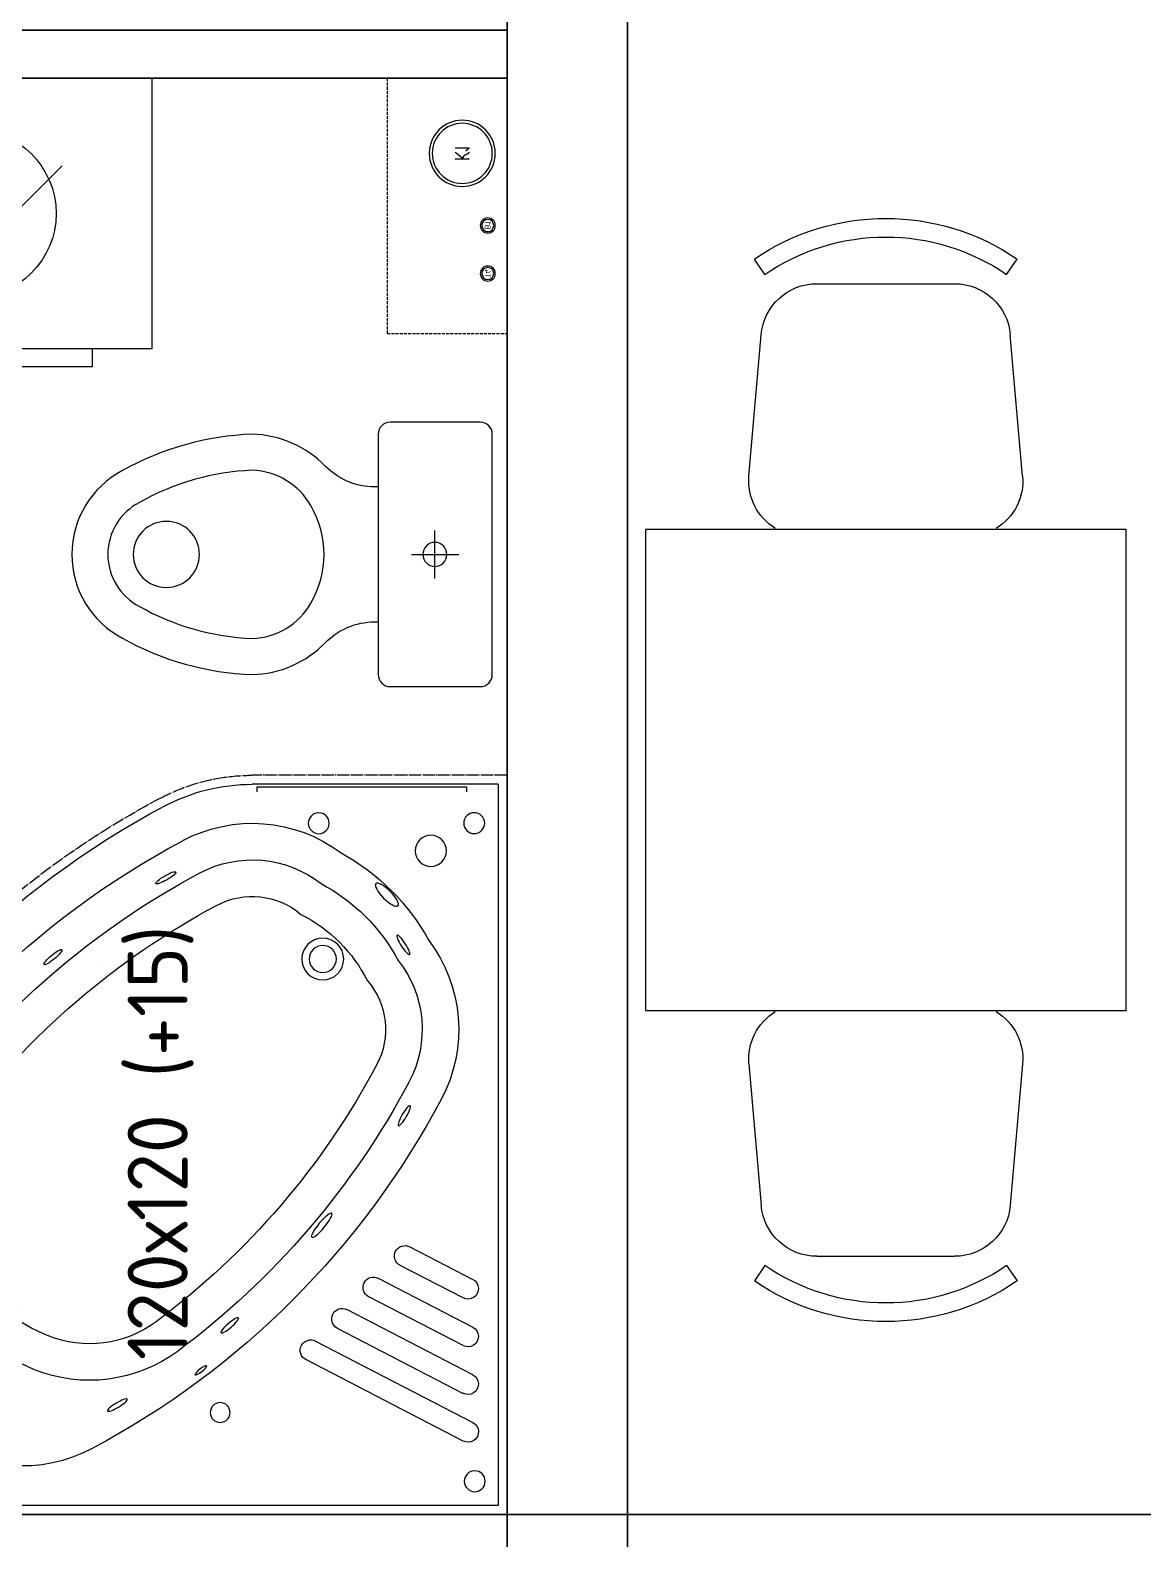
# Model space of a CAD drawing. Header units: millimetres. Extents: x 0 to 145404, y 0 to 194550.
# Drawn here: x 79581 to 81433, y 60705 to 63216 of the extents above; entities that cross this region are included whole.
import ezdxf
from ezdxf.enums import TextEntityAlignment as Align

# ---------------------------------------------------------------- set-up
doc = ezdxf.new("R2010")
doc.units = ezdxf.units.MM
for name, pattern in [('ACAD_ISO02W100', [15, 12, -3]), ('DASHED', [7, 5, -2, 0]), ('ГОСТ 2.303 5', [24, 20, -1.5, 1, -1.5])]:
    doc.linetypes.add(name, pattern=pattern)
for name, color, linetype, lineweight in [('АР - ВК', 126, 'Continuous', 13), ('АР - Монолит', 56, 'Continuous', 30), ('АР - Наружная стена', 144, 'Continuous', 30), ('АР - Перегородки 80', 32, 'Continuous', 30), ('АР - Сантехника', 150, 'Continuous', 9)]:
    doc.layers.add(name, color=color, linetype=linetype, lineweight=lineweight)
doc.layers.add('АР - мебель', color=7, linetype='Continuous', lineweight=9, true_color=0x787878)
doc.styles.add('GOST-2.304_Type-B', font='GOST Common.ttf')
doc.styles.add('ГОСТ 2.304', font='CS_Gost2304.shx')

# ---------------------------------------------------------------- blocks, each defined once
blk = doc.blocks.new('Ванна 120 х 120 (+15)')
at = {"layer": 'АР - Сантехника', "linetype": 'ГОСТ 2.303 5'}
for p, q in [((446.4, 1230), (0, 1230)), ((0, 0), (0, 1230)), ((1230, 0), (1230, 424.6)), ((1230, 0), (0, 0))]:
    blk.add_line(p, q, dxfattribs=at)
at = {"layer": 'АР - Сантехника'}
for p, q in [((446.4, 1215), (15, 1215)), ((15, 15), (15, 1215)), ((414.9, 1211.4), (67.1, 1211.4)), ((67.1, 1211.4), (67.2, 1202.7)), ((414.9, 1202.7), (414.9, 1211.4)), ((15, 32.4), (15, 1198.3)), ((339.3, 807.1), (339.3, 807.1)), ((910.2, 675.1), (910.2, 675.1)), ((1202.3, 416.2), (1211, 416.2)), ((1211, 416.2), (1211, 68.2)), ((1215, 15), (1215, 424.6)), ((122.1, 73.3), (257.5, 335.3)), ((288.4, 319.3), (153, 57.3)), ((309.8, 283), (201.4, 73.4)), ((232.3, 57.4), (340.7, 267)), ((280.8, 73.5), (362.1, 230.8)), ((393, 214.8), (311.7, 57.5)), ((360.1, 73.5), (414.4, 178.5)), ((445.3, 162.5), (391, 57.5)), ((1211, 68.2), (1202.3, 68.2)), ((1215, 15), (15, 15))]:
    blk.add_line(p, q, dxfattribs=at)
at = {"layer": 'АР - Сантехника', "extrusion": (0, 0, -1)}
for centre, major_axis, ratio, start_param, end_param in [((423.7, 904.5), (102.7, 294.2), 0.990411, -0.265278, 0.153152), ((423.7, 904.5), (102.7, 294.2), 0.990411, -0.265278, 0.153152), ((54.2, 1150.5), (0, 17.4), 0.99914, 1.570796326753293, 7.85398163393288), ((423.7, 904.5), (-0.2, 246.3), 0.99914, -0.644252, 0.488619), ((423.7, 904.5), (-0.2, 246.3), 0.99914, -0.644252, 0.488619), ((312.8, 1150.7), (0, 17.4), 0.99914, 1.570796326753293, 7.85398163393288), ((-120.1, -121.4), (-1.2, 1472.9), 0.99914, 0.488619, 1.082177), ((-120.1, -121.4), (-1.2, 1472.9), 0.99914, 0.488619, 1.082177), ((-120.1, -121.4), (-1.2, 1407.6), 0.99914, 0.488619, 1.082177), ((-120.1, -121.4), (-1.2, 1407.6), 0.99914, 0.488619, 1.082177), ((454.9, 776.1), (-0.3, 371.3), 0.99914, -1.067691, -0.503105), ((454.9, 776.1), (-0.3, 371.3), 0.99914, -1.067691, -0.503105), ((535.6, 761.9), (-0.2, 246.3), 0.99914, -0.386918, 0.63974), ((581.3, 649.8), (-0.3, 367.4), 0.99914, -1.183878, -0.386918), ((326.6, 807.1), (-0.2, 246.3), 0.99914, 4.22377, 5.35664), ((326.6, 807.1), (-0.2, 246.3), 0.99914, 4.22377, 5.35664), ((535.6, 761.9), (-0.2, 185.4), 0.99914, -0.386918, 0.63974), ((-120.1, -121.4), (-1.1, 1346.7), 0.99914, 0.63974, 1.082177), ((581.3, 649.8), (-0.3, 306.5), 0.99914, -1.183878, -0.386918), ((-120.1, -121.4), (-1.1, 1285.8), 0.99914, 0.63974, 1.082177), ((873.6, 874.7), (0, 17.4), 0.99914, 1.57079632687496, 7.853981634054546), ((469.2, 695.4), (-0.2, 246.3), 0.99914, 4.072649, 5.099307), ((469.2, 695.4), (-0.2, 185.4), 0.99914, 4.072649, 5.099307), ((1350.7, 1353.1), (-1.2, 1407.6), 0.99914, 3.630212, 4.22377), ((1350.7, 1353.1), (-1.2, 1407.6), 0.99914, 3.630212, 4.22377), ((181.8, 649.2), (-9.8, 16.5), 0.197669, 3.141437283618488, 9.424622590798073), ((1350.7, 1353.1), (-1.1, 1285.8), 0.99914, 3.630212, 4.072649), ((904, 424.6), (-0.3, 311.6), 0.998166, 1.082581, 1.570796), ((1350.7, 1353.1), (-1.1, 1346.7), 0.99914, 3.630212, 4.072649), ((904, 424.6), (-0.2, 246.3), 0.99914, 1.082177, 2.215048), ((904, 424.6), (-0.2, 246.3), 0.99914, 1.082177, 2.215048), ((239.7, 510.2), (-7.46, 9.86), 0.201687, -0.000174, 6.283011), ((904, 424.6), (-0.2, 185.4), 0.99914, 1.082177, 2.237677), ((169.5, 478), (0, 16.5), 0.99914, 1.570796326776528, 7.853981633956114), ((314.5, 462.1), (-12.5, 14.5), 0.197725, 3.141418, 9.424603), ((904, 424.6), (-0.1, 124.5), 0.99914, 1.082177, 2.279442), ((273, 327.3), (0, 17.4), 0.99914, -1.092391, 2.049201), ((481.1, 308.9), (-20, 16.7), 0.201766, 3.141414498492336, 9.424599805671923), ((775.7, 455.6), (-0.2, 249.5), 0.99914, 2.036859, 2.67553), ((924.2, 307.2), (0, 34.8), 0.99914, 1.570796326758217, 7.853981633937803), ((924.2, 307.2), (0, 22.6), 0.99914, 1.570796326771941, 7.853981633951527), ((1150.2, 313.9), (0, 17.4), 0.99914, 1.570796326722875, 7.85398163390246), ((775.7, 455.6), (-0.3, 310.4), 0.99914, 2.059658, 2.652731), ((325.3, 275), (0, 17.4), 0.99914, -1.092391, 2.049201), ((775.7, 455.6), (-0.3, 371.3), 0.99914, 2.073901, 2.638488), ((775.7, 455.6), (-0.3, 371.3), 0.99914, 2.073901, 2.638488), ((377.6, 222.8), (0, 17.4), 0.99914, -1.092391, 2.049201), ((806.9, 327.2), (-0.1, 124.5), 0.99914, 2.432947, 3.630212), ((1031.2, 200.4), (-18.4, -18.4), 0.300193, 3.141877, 9.425062), ((429.9, 170.5), (0, 17.4), 0.99914, -1.092391, 2.049201), ((663.4, 171.5), (-16.5, 9.6), 0.197835, 3.141438377336019, 9.424623684515606), ((806.9, 327.2), (-0.2, 185.4), 0.99914, 2.474712, 3.630212), ((947.7, 173), (-16, -10.4), 0.197821, 0.000162, 6.283347), ((1104.2, 127.3), (0, 26.1), 0.99914, 1.570796326809197, 7.853981633988783), ((806.9, 327.2), (-0.2, 246.3), 0.99914, 2.497341, 3.630212), ((806.9, 327.2), (-0.2, 246.3), 0.99914, 2.497341, 3.630212), ((55.1, 54.2), (0, 17.4), 0.99914, 1.570796326824218, 7.853981634003805), ((137.5, 65.3), (0, 17.4), 0.99914, 2.049201, 5.190794), ((216.9, 65.4), (0, 17.4), 0.99914, 2.049201, 5.190794), ((296.2, 65.5), (0, 17.4), 0.99914, 2.049201, 5.190794), ((375.6, 65.5), (0, 17.4), 0.99914, 2.049201, 5.190794), ((1150.4, 55.1), (0, 17.4), 0.99914, 1.570796326820314, 7.8539816339999)]:
    blk.add_ellipse(centre, major_axis=major_axis, ratio=ratio, start_param=start_param, end_param=end_param, dxfattribs=at)
at = {"layer": 'АР - Сантехника'}
for centre, major_axis, ratio, start_param, end_param in [((580.4, 1050.5), (-16.5, 9.7), 0.197833, 3.141748, 9.424933), ((768.4, 917.1), (-14.5, 12.5), 0.197777, 3.141768, 9.424953), ((927.4, 756.3), (-12.3, 14.7), 0.197721, 3.141767, 9.424952), ((1059.4, 568.4), (-9.6, 16.5), 0.197667, 3.141747, 9.424932)]:
    blk.add_ellipse(centre, major_axis=major_axis, ratio=ratio, start_param=start_param, end_param=end_param, dxfattribs=at)
at = {"layer": 'АР - Сантехника', "linetype": 'ГОСТ 2.303 5'}
for points, knots in [([(447.4, 1230), (457.4, 1229.3), (467.4, 1228.1), (493.8, 1223.8), (510.1, 1219.8), (542, 1209.3), (557.5, 1202.8), (573.9, 1194.4), (575.3, 1193.7), (576.7, 1192.9)], [-0.2652777, -0.2652777, -0.2652777, -0.2652777, -0.1725541, -0.1725541, -0.0171537, -0.0171537, 0.1382467, 0.1382467, 0.1531516, 0.1531516, 0.1531516, 0.1531516]), ([(576.7, 1192.9), (604.4, 1178.2), (631.7, 1162.6), (703.5, 1118.4), (747, 1088.3), (830.6, 1023.7), (870.7, 989.1), (946.9, 916), (983.1, 877.3), (1051.1, 796.5), (1083, 754.2), (1141.3, 667.7), (1167.8, 623.5), (1192, 578.1)], [0.488619, 0.488619, 0.488619, 0.488619, 0.5520029, 0.5520029, 0.6586013, 0.6586013, 0.7651996, 0.7651996, 0.8717979, 0.8717979, 0.9783963, 0.9783963, 1.0821773, 1.0821773, 1.0821773, 1.0821773]), ([(1191.8, 578), (1196.5, 569.1), (1200.8, 559.9), (1211.3, 535), (1216.6, 518.8), (1224.6, 485.9), (1227.4, 469.1), (1229.6, 443.1), (1230, 434), (1230, 424.8)], [1.082581, 1.082581, 1.082581, 1.082581, 1.1751866, 1.1751866, 1.3310514, 1.3310514, 1.4869162, 1.4869162, 1.5707963, 1.5707963, 1.5707963, 1.5707963])]:
    blk.add_open_spline(points, degree=3, knots=knots, dxfattribs=at)
at = {"layer": 'АР - Сантехника', "linetype": 'Continuous', "style": 'GOST-2.304_Type-B'}
blk.add_text('120х120 (+15)', height=100, dxfattribs=at).set_placement((618.4, 582.1), align=Align.MIDDLE_CENTER)
blk = doc.blocks.new('Унитаз_700х440')
at = {"color": 0, "ltscale": 50}
for points in [[(195, -220), (45, -220, -0.414601), (25, -200), (25, 200, -0.414214), (45, 220), (195, 220, -0.414214), (215, 200), (215, -200, -0.414487)], [(327.1, 81.1, -0.261097), (424.4, 140, -0.11879), (612.3, 86.6, -0.608687), (612.3, -86.6, -0.11879), (424.4, -140, -0.261097), (327.1, -81.1, -0.27207)]]:
    blk.add_lwpolyline(points, format="xyb", close=True, dxfattribs=at)
blk.add_lwpolyline([(215, 112.3), (220.9, 112.3, 0.202167), (303, 147, -0.194798), (424.5, 200, -0.119349), (640.7, 139.4, -0.604544), (640.7, -139.4, -0.119349), (424.5, -200, -0.194798), (303, -147, 0.202167), (220.9, -112.3), (215, -112.3)], format="xyb", dxfattribs=at)
for points in [[(120.6, -40), (120.6, 40)], [(159.4, 0), (80.6, 0)]]:
    blk.add_lwpolyline(points, dxfattribs=at)
for centre, radius in [((567.6, 0), 55), ((120.6, 0), 20)]:
    blk.add_circle(centre, radius, dxfattribs=at)
at = {"layer": 'Defpoints', "linetype": 'ACAD_ISO02W100', "lineweight": -2, "ltscale": 10}
blk.add_lwpolyline([(0, -220), (0, 220)], dxfattribs=at)
blk = doc.blocks.new('Стояк ВК')
at = {"layer": 'АР - ВК', "color": 46, "linetype": 'DASHED'}
blk.add_lwpolyline([(0, 200), (425, 200), (425, 0), (0, 0)], close=True, dxfattribs=at)
at = {"layer": 'АР - ВК', "color": 1, "ltscale": 100}
for radius in [12.5, 10]:
    blk.add_circle((100, 167.5), radius, dxfattribs=at)
at = {"layer": 'АР - ВК', "color": 5, "ltscale": 100}
for radius in [12.5, 10]:
    blk.add_circle((180, 167.5), radius, dxfattribs=at)
at = {"layer": 'АР - ВК', "color": 46, "ltscale": 100}
for radius in [55, 50]:
    blk.add_circle((300, 125), radius, dxfattribs=at)
at = {"layer": 'АР - ВК', "color": 1, "ltscale": 100, "style": 'ГОСТ 2.304'}
blk.add_text('Т4', height=10, dxfattribs=at).set_placement((100, 167.5), align=Align.MIDDLE_CENTER)
at = {"layer": 'АР - ВК', "color": 5, "ltscale": 100, "style": 'ГОСТ 2.304'}
blk.add_text('В1', height=10, dxfattribs=at).set_placement((180, 167.5), align=Align.MIDDLE_CENTER)
at = {"layer": 'АР - ВК', "color": 46, "ltscale": 100, "style": 'ГОСТ 2.304'}
blk.add_text('К1', height=25, dxfattribs=at).set_placement((300, 125), align=Align.MIDDLE_CENTER)
blk = doc.blocks.new('Стиральная_машинка_600х450')
at = {"color": 0, "linetype": 'ByBlock', "lineweight": -2, "ltscale": 50}
for points in [[(40, -40), (40, -640), (490, -640), (490, -40)], [(520, -540), (490, -540), (490, -140), (520, -140)]]:
    blk.add_lwpolyline(points, close=True, dxfattribs=at)
blk.add_lwpolyline([(344.3, -490), (194.3, -340), (335.7, -340), (185.7, -190)], dxfattribs=at)
blk.add_circle((265, -340), 140, dxfattribs=at)
blk = doc.blocks.new('Квартира 1К 5200 тип 12-1')
at = {"layer": 'АР - Монолит'}
blk.add_lwpolyline([(0, -8150), (0, -1850), (200, -1850), (200, -8150)], close=True, dxfattribs=at)
at = {"layer": 'АР - Наружная стена'}
blk.add_lwpolyline([(5700, -8550), (0, -8550), (0, -8150), (5700, -8150)], close=True, dxfattribs=at)
at = {"layer": 'АР - Перегородки 80'}
blk.add_lwpolyline([(200, -5760), (200, -5680), (2010, -5680), (2010, -5760)], close=True, dxfattribs=at)
at = {"xscale": -1, "rotation": 270}
blk.add_blockref('Ванна 120 х 120 (+15)', (200, -8150, 0), dxfattribs=at)
at = {"layer": 'АР - ВК', "rotation": 90.00000000000001}
blk.add_blockref('Стояк ВК', (400, -6185), dxfattribs=at)
at = {"layer": 'АР - Сантехника', "xscale": -1, "rotation": 90}
blk.add_blockref('Стиральная_машинка_600х450', (751.1, -5720), dxfattribs=at)
at = {"layer": 'АР - Сантехника'}
blk.add_blockref('Унитаз_700х440', (200, -6552.4, 0), dxfattribs=at)
blk = doc.blocks.new('ОГ78_на2персон_стол800х800')
for p, q in [((-400, -800), (-400, 0)), ((-400, 0), (400, 0)), ((400, 0), (400, -800)), ((-489.2, -172.3), (-724.4, -192.8)), ((489.2, -172.3), (724.4, -192.8)), ((-824.7, -198.8), (-850.3, -181.3)), ((824.7, -198.8), (850.3, -181.3)), ((-809.3, -285.3), (-809.3, -514.7)), ((809.3, -285.3), (809.3, -514.7)), ((-824.7, -601.2), (-850.3, -618.7)), ((824.7, -601.2), (850.3, -618.7)), ((-489.2, -627.7), (-724.4, -607.2)), ((489.2, -627.7), (724.4, -607.2)), ((400, -800), (-400, -800))]:
    blk.add_line(p, q)
for centre, radius, start, end in [((-481.1, -264.8), 92.9, 31.593, 94.9697), ((481.1, -264.8), 92.9, 85.0303, 148.407), ((-530.7, -400), 387.3, 145.6197, 214.3803), ((-530.7, -400), 356.3, 145.6197, 214.3803), ((-716.4, -285.3), 92.9, 94.9697, 180), ((716.4, -285.3), 92.9, 0, 85.0303), ((530.7, -400), 356.3, 325.6197, 34.3803), ((530.7, -400), 387.3, 325.6197, 34.3803), ((-716.4, -514.7), 92.9, 180, 265.0303), ((716.4, -514.7), 92.9, 274.9697, 0), ((-481.1, -535.2), 92.9, 265.0303, 328.407), ((481.1, -535.2), 92.9, 211.593, 274.9697)]:
    blk.add_arc(centre, radius, start, end)
blk = doc.blocks.new('Квартира 1С 4250 тип 8')
at = {"layer": 'АР - Монолит'}
blk.add_lwpolyline([(-200, 0), (-200, -6150), (0, -6150), (0, 0)], close=True, dxfattribs=at)
at = {"layer": 'АР - Наружная стена'}
blk.add_lwpolyline([(0, -6150), (-4450, -6150), (-4450, -6550), (0, -6550)], close=True, dxfattribs=at)
at = {"layer": 'АР - мебель', "rotation": 270}
blk.add_blockref('ОГ78_на2персон_стол800х800', (-230, -4911.2), dxfattribs=at)
blk = doc.blocks.new('V_Section_3')
for name, p in [('Квартира 1К 5200 тип 12-1', (10300, -34450)), ('Квартира 1С 4250 тип 8', (10500, -36450))]:
    blk.add_blockref(name, p)

msp = doc.modelspace()

# ---------------------------------------------------------------- block references
at = {"xscale": -1}
msp.add_blockref('V_Section_3', (90875.5, 103346.1, 0), dxfattribs=at)

doc.saveas('drawing.dxf')
